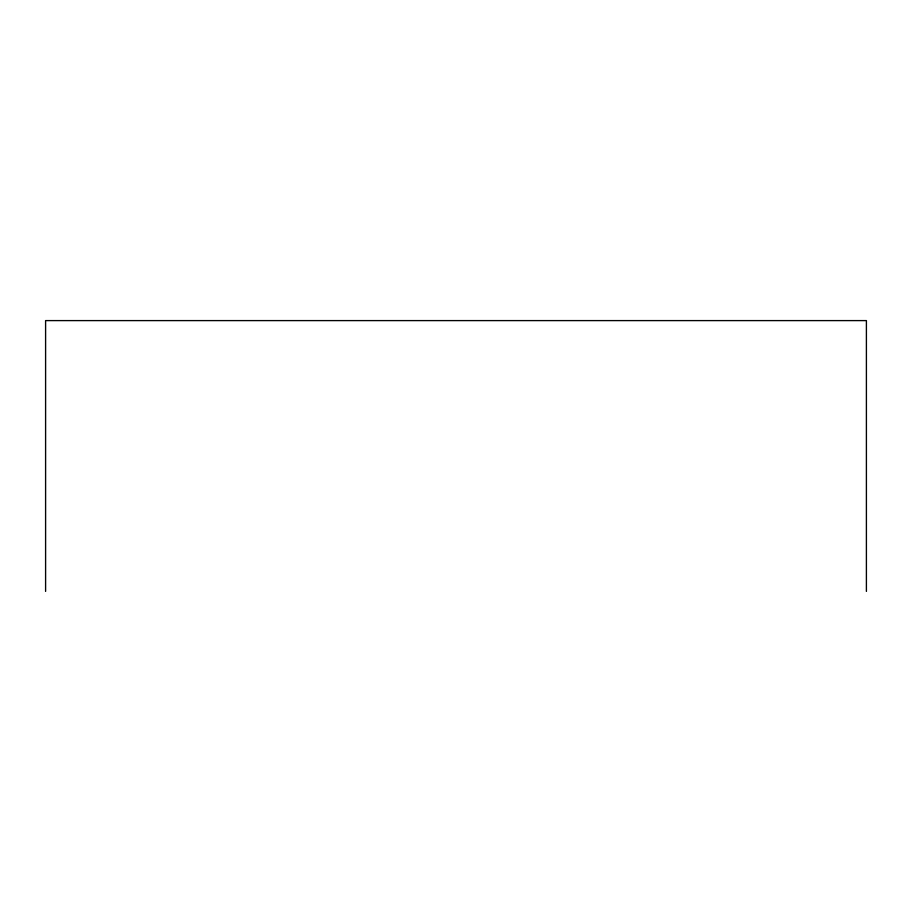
<?xml version="1.0" encoding="UTF-8"?>
<svg xmlns="http://www.w3.org/2000/svg" width="912" height="912" viewBox="0 0 912 912"><rect width="100%" height="100%" fill="white"/><g stroke="black" fill="none" stroke-linecap="round" stroke-linejoin="round"><path stroke-width="1.37" d="M866.4 591.398L866.4 320.602L45.6 320.602L45.6 591.398"/></g></svg>
